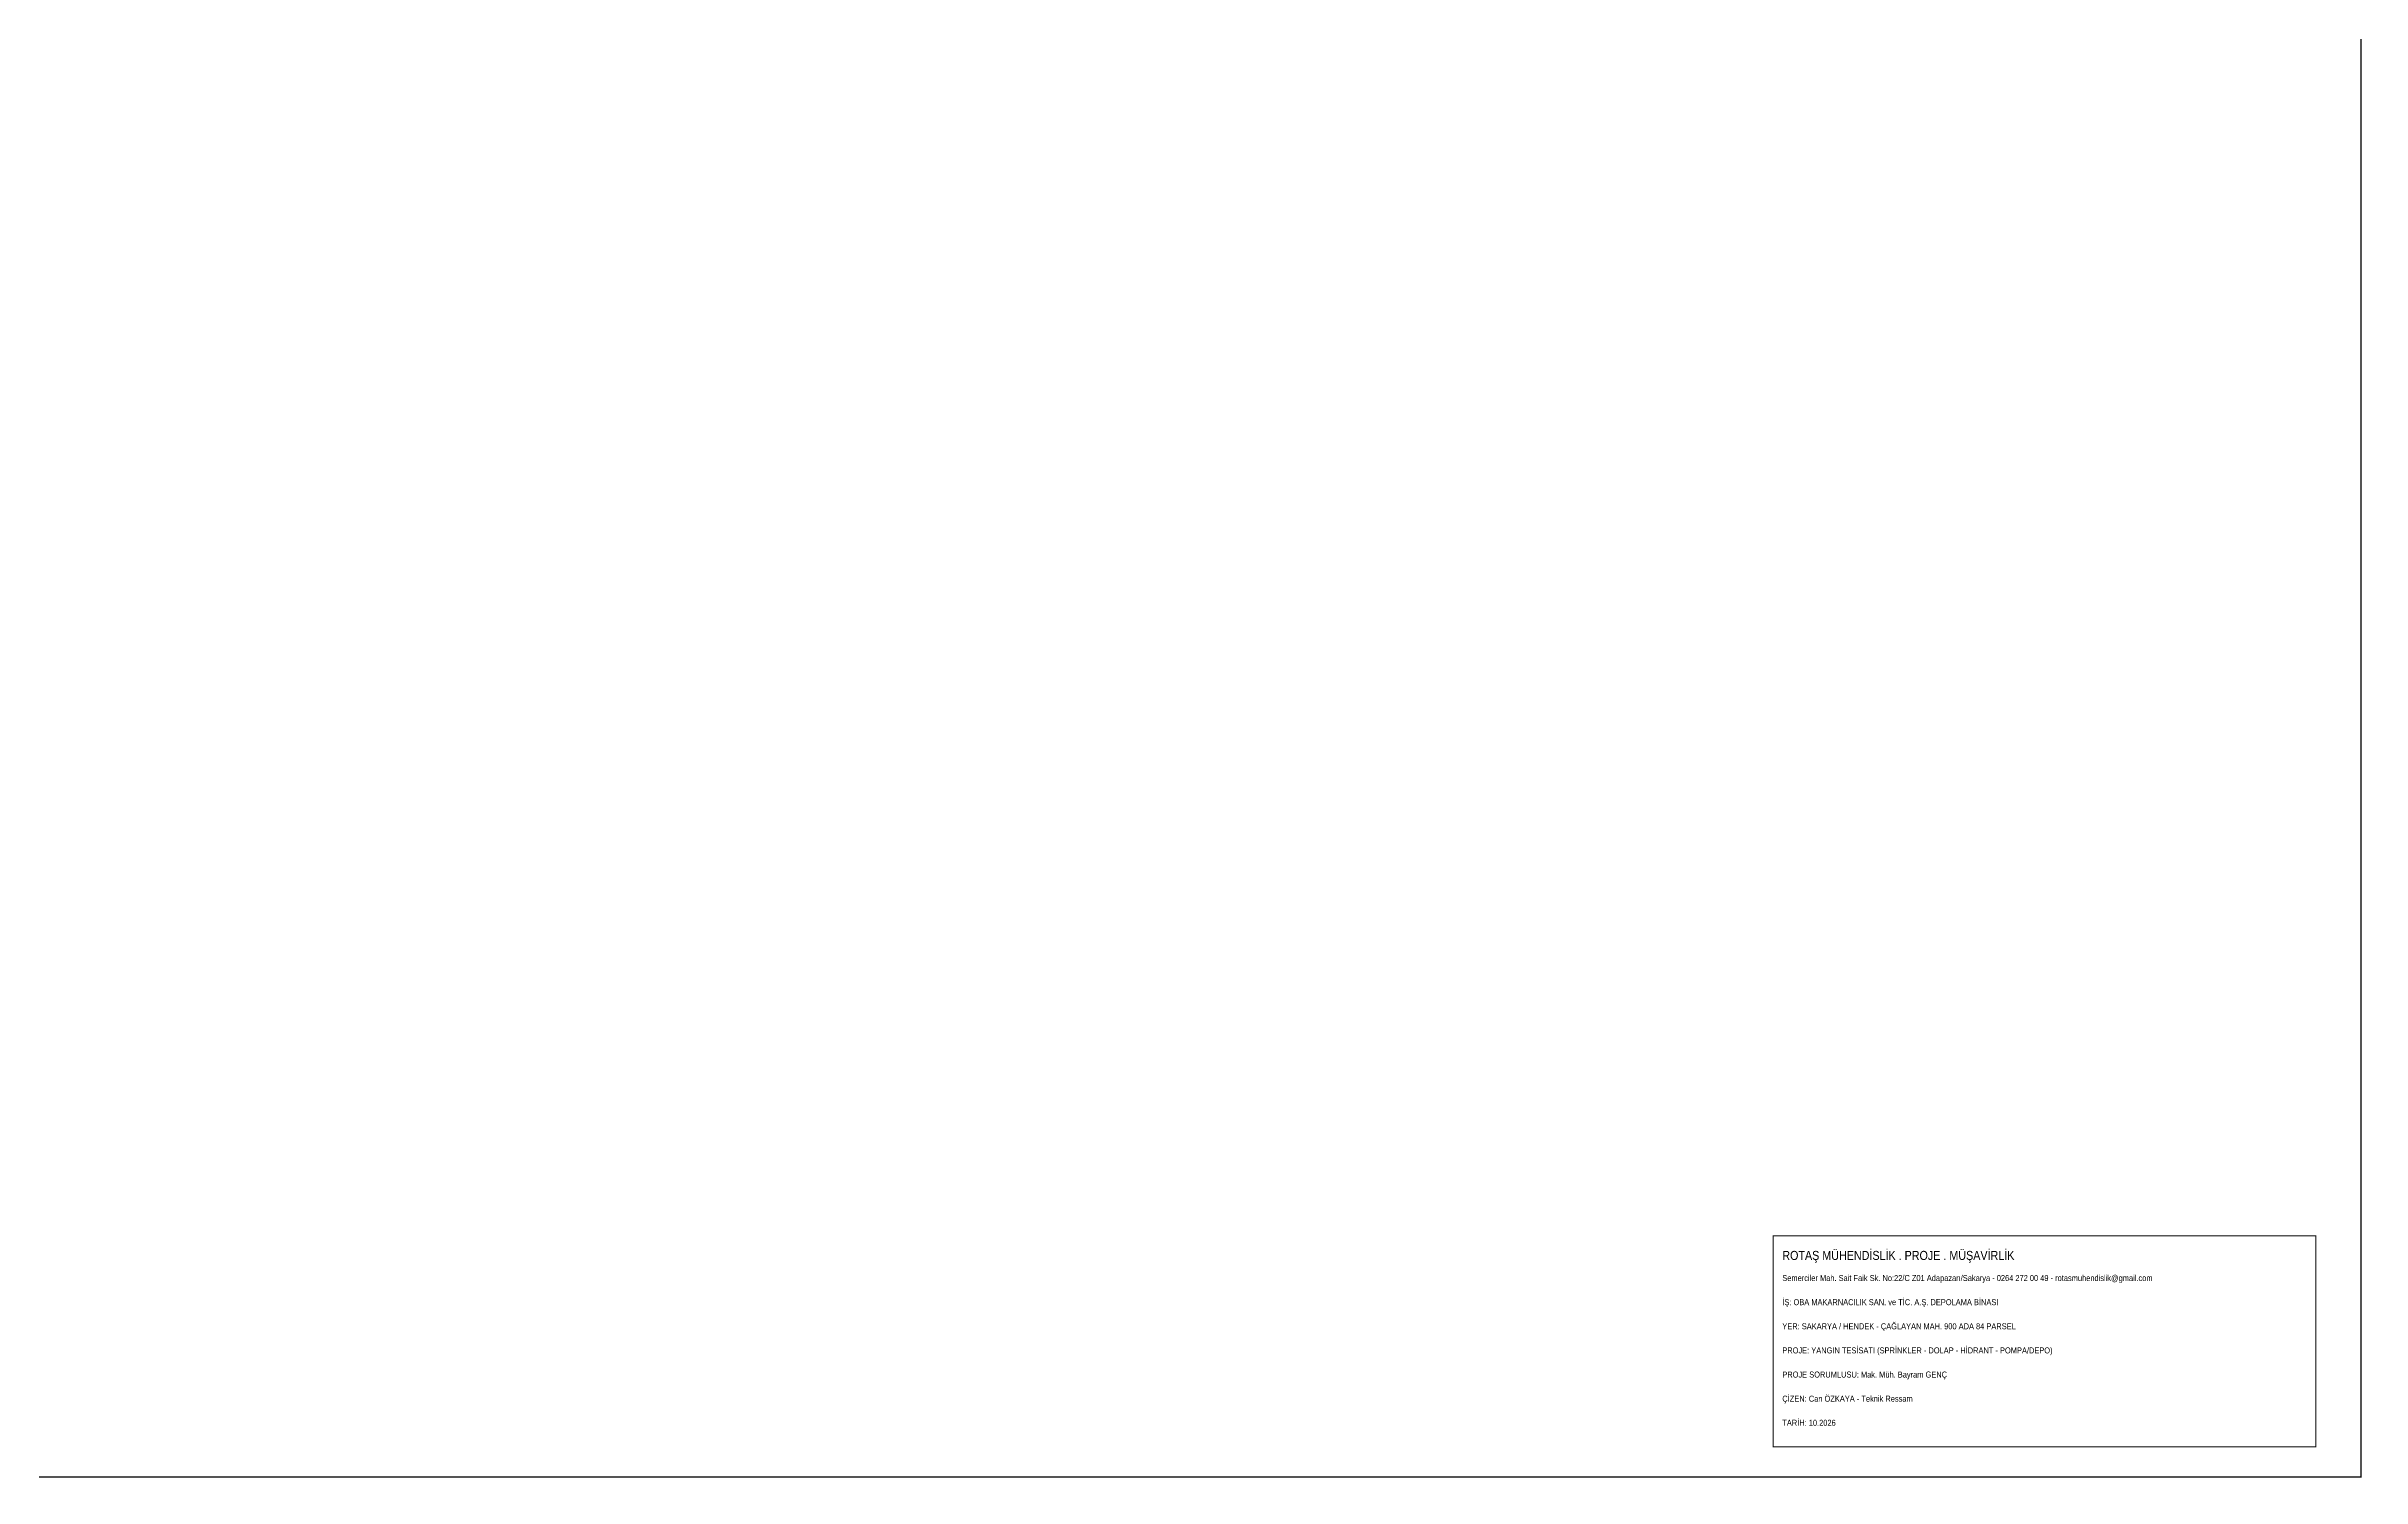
# Model space of a CAD drawing. Header units: centimetres. Extents: x 183171 to 202211, y -17274 to 19108.
# Drawn here: x 194530 to 202211, y -17274 to -12528 of the extents above; entities that cross this region are included whole.
import ezdxf
from ezdxf.enums import TextEntityAlignment as Align

# ---------------------------------------------------------------- set-up
doc = ezdxf.new("R2010")
doc.units = ezdxf.units.CM
doc.header["$LTSCALE"] = 20
doc.layers.add('ROTAS-PAFTA', color=7, linetype='CONTINUOUS')
doc.styles.add('ROTAS', font='arial.ttf')

msp = doc.modelspace()

# ---------------------------------------------------------------- linework, layer by layer
at = {"layer": 'ROTAS-PAFTA'}
for points, const_width in [([(184109, -17272.4), (202209, -17272.4), (202209, 6856), (184109, 6856)], 4), ([(200259, -17172.4), (202059, -17172.4), (202059, -16472.4), (200259, -16472.4)], 3)]:
    msp.add_lwpolyline(points, close=True, dxfattribs=dict(at, const_width=const_width))

# ---------------------------------------------------------------- texts
at = {"layer": 'ROTAS-PAFTA', "style": 'ROTAS', "width": 0.85}
for s, height, p in [('ROTAŞ MÜHENDİSLİK . PROJE . MÜŞAVİRLİK', 30, (200289, -16522.4)), ('Semerciler Mah. Sait Faik Sk. No:22/C Z01 Adapazarı/Sakarya - 0264 272 00 49 - rotasmuhendislik@gmail.com', 20, (200289, -16602.4)), ('İŞ: OBA MAKARNACILIK SAN. ve TİC. A.Ş. DEPOLAMA BİNASI', 20, (200289, -16682.4)), ('YER: SAKARYA / HENDEK - ÇAĞLAYAN MAH. 900 ADA 84 PARSEL', 20, (200289, -16762.4)), ('PROJE: YANGIN TESİSATI (SPRİNKLER - DOLAP - HİDRANT - POMPA/DEPO)', 20, (200289, -16842.4)), ('PROJE SORUMLUSU: Mak. Müh. Bayram GENÇ', 20, (200289, -16922.4)), ('ÇİZEN: Can ÖZKAYA - Teknik Ressam', 20, (200289, -17002.4)), ('TARİH: 10.2026', 20, (200289, -17082.4))]:
    msp.add_text(s, height=height, dxfattribs=at).set_placement(p, align=Align.TOP_LEFT)

doc.saveas('drawing.dxf')
